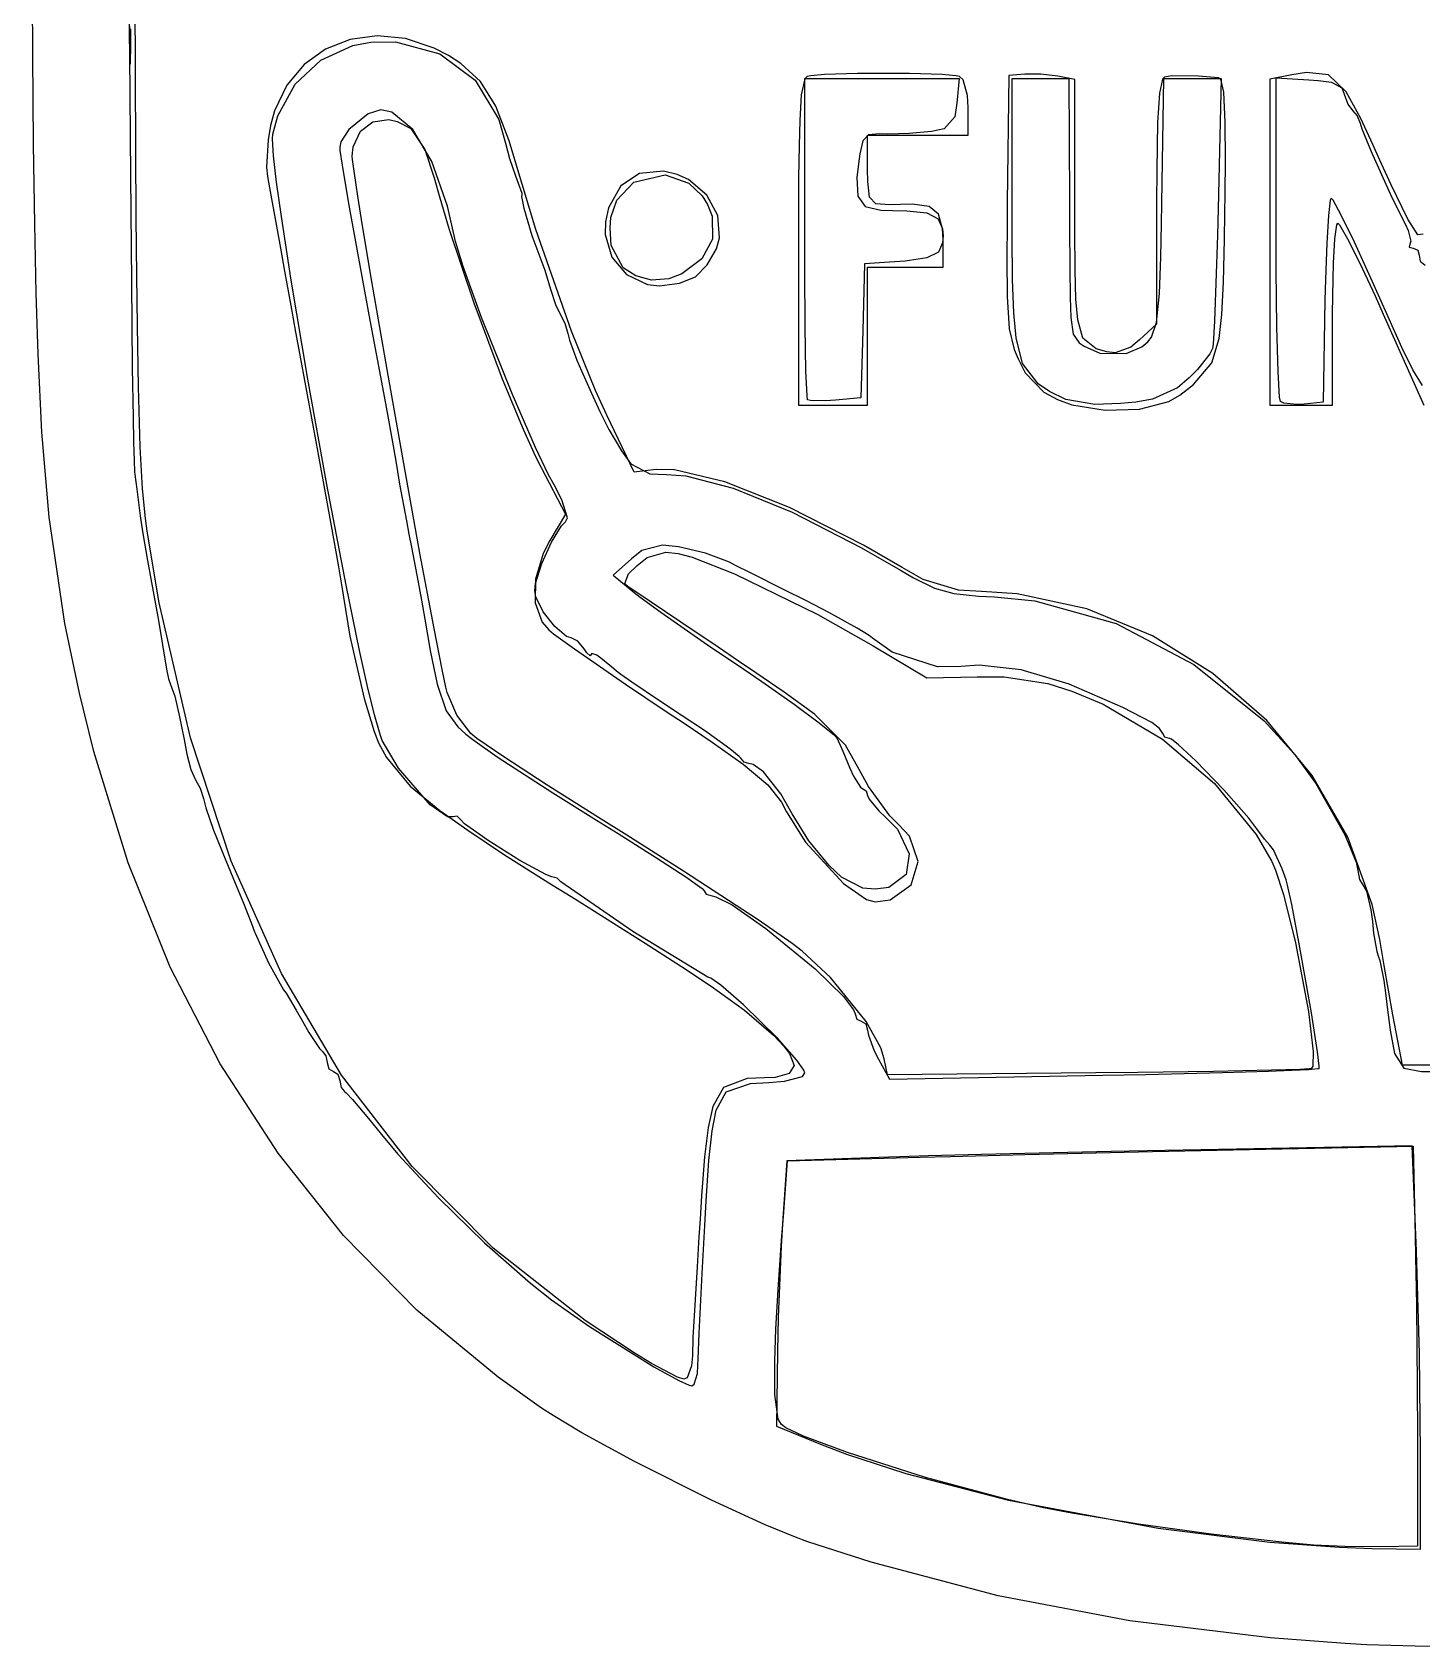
# Model space of a CAD drawing. Extents: x 1 to 469, y 1 to 468.
# Drawn here: x 1.1 to 222.2, y 0.6 to 257.5 of the extents above; entities that cross this region are included whole.
import ezdxf

# ---------------------------------------------------------------- set-up
doc = ezdxf.new("R2010")
doc.units = 0

msp = doc.modelspace()

# ---------------------------------------------------------------- linework, layer by layer
for p, q in [((16.450173, 275.593951), (16.566332, 253.979869)), ((1.157145, 253.870128), (1.077286, 270.066896)), ((17.478643, 250.936507), (17.416656, 264.920842)), ((16.57005, 256.845403), (16.551859, 260.463601)), ((16.709183, 258.000821), (16.68311, 254.949769)), ((55.939619, 256.899461), (51.653175, 256.317428)), ((60.446179, 256.462334), (55.939619, 256.899461)), ((16.589897, 254.270493), (16.57005, 256.845403)), ((16.68311, 254.949769), (16.658008, 253.078511)), ((47.732975, 254.773775), (44.325149, 252.326044)), ((46.985269, 253.015874), (52.09823, 255.351705)), ((51.653175, 256.317428), (47.732975, 254.773775)), ((52.09823, 255.351705), (54.94356, 255.867833)), ((54.94356, 255.867833), (58.868285, 255.908658)), ((58.868285, 255.908658), (65.922927, 254.033477)), ((65.026727, 254.948506), (60.446179, 256.462334)), ((67.299082, 253.769848), (65.026727, 254.948506)), ((1.281384, 239.574188), (1.157145, 253.870128)), ((16.566332, 253.979869), (16.698968, 234.512852)), ((16.611264, 252.766174), (16.589897, 254.270493)), ((16.634014, 252.359747), (16.611264, 252.766174)), ((16.658008, 253.078511), (16.634014, 252.359747)), ((44.325149, 252.326044), (41.575822, 249.031774)), ((42.899323, 249.182806), (46.985269, 253.015874)), ((65.922927, 254.033477), (71.556403, 249.819535)), ((69.250176, 252.510551), (67.299082, 253.769848)), ((72.400406, 249.599028), (69.250176, 252.510551)), ((17.545654, 238.658633), (17.478643, 250.936507)), ((40.148496, 244.141535), (42.899323, 249.182806)), ((71.556403, 249.819535), (75.335004, 243.591254)), ((74.851285, 245.678498), (72.400406, 249.599028)), ((124.009876, 250.032807), (123.451654, 247.475528)), ((124, 224.765901), (124, 250.099235)), ((124, 250.099235), (136.276426, 250.099235)), ((124.400415, 250.422647), (124.009876, 250.032807)), ((124.948748, 250.543635), (124.400415, 250.422647)), ((127.149608, 250.73642), (124.948748, 250.543635)), ((132.383386, 250.903115), (127.149608, 250.73642)), ((140.650679, 250.898137), (132.383386, 250.903115)), ((136.276426, 250.099235), (148.552852, 250.099235)), ((145.885847, 250.725138), (140.650679, 250.898137)), ((148.088294, 250.529701), (145.885847, 250.725138)), ((148.637619, 250.408051), (148.088294, 250.529701)), ((148.552852, 250.099235), (148.17819, 246.170536)), ((149.214887, 249.891791), (148.637619, 250.408051)), ((149.908593, 247.388729), (149.214887, 249.891791)), ((156.5, 250.599235), (156.229108, 230.290678)), ((159, 250.797565), (156.5, 250.599235)), ((157, 229.049575), (157, 250.099235)), ((157, 250.099235), (161.5, 250.099235)), ((161.573438, 250.782599), (159, 250.797565)), ((161.5, 250.099235), (166, 250.099235)), ((164.25, 250.46811), (161.573438, 250.782599)), ((167, 249.940324), (164.25, 250.46811)), ((166, 250.099235), (166.125, 230.599235)), ((167, 229.642224), (167, 249.940324)), ((180.925827, 249.977327), (180.440519, 247.752446)), ((180.808286, 230.201664), (181.116573, 250.099235)), ((181.25, 250.326082), (180.925827, 249.977327)), ((181.116573, 250.099235), (185.68253, 250.099235)), ((182.395737, 250.536316), (181.25, 250.326082)), ((186.68023, 250.487464), (182.395737, 250.536316)), ((185.68253, 250.099235), (190.248487, 250.099235)), ((189.835937, 250.228183), (186.68023, 250.487464)), ((190.248487, 250.099235), (189.771814, 229.349235)), ((190.200277, 249.982806), (189.835937, 250.228183)), ((190.698823, 247.931265), (190.200277, 249.982806)), ((201.493427, 250.663979), (198, 250.008608)), ((198, 250.008608), (198, 224.053921)), ((199, 224.818161), (199, 250.203754)), ((199, 250.203754), (204.240634, 249.901494)), ((203.846002, 251.0376), (201.493427, 250.663979)), ((207.350507, 250.676928), (203.846002, 251.0376)), ((204.240634, 249.901494), (205.709378, 249.798654)), ((205.709378, 249.798654), (207.834114, 249.498205)), ((210.172141, 247.952754), (207.350507, 250.676928)), ((207.834114, 249.498205), (209.455865, 248.61935)), ((41.575822, 249.031774), (39.631124, 244.948506)), ((123.451654, 247.475528), (123.197941, 243.435105)), ((150, 245.492246), (149.908593, 247.388729)), ((180.440519, 247.752446), (180.147124, 243.085915)), ((190.923837, 243.080476), (190.698823, 247.931265)), ((209.455865, 248.61935), (209.856316, 247.599235)), ((209.856316, 247.599235), (210.400492, 246.010453)), ((212.502905, 243.718791), (210.172141, 247.952754)), ((39.631124, 244.948506), (39.006175, 242.62898)), ((39.370034, 241.258146), (40.148496, 244.141535)), ((54.537408, 244.474424), (51.450694, 241.99471)), ((56.564451, 245.094267), (54.537408, 244.474424)), ((58.300361, 244.732755), (56.564451, 245.094267)), ((61.654681, 242.00374), (58.300361, 244.732755)), ((76.966721, 240.166835), (74.851285, 245.678498)), ((148.17819, 246.170536), (147.880206, 243.998441)), ((150, 241.099235), (150, 245.492246)), ((210.400492, 246.010453), (211.182166, 244.999128)), ((211.182166, 244.999128), (211.924781, 244.164084)), ((211.924781, 244.164084), (212.375049, 242.999128)), ((39.006175, 242.62898), (38.627486, 240.356984)), ((51.450694, 241.99471), (50.182045, 240.04709)), ((52.156743, 239.250586), (53.295159, 241.702426)), ((53.295159, 241.702426), (55.276742, 243.22037)), ((55.276742, 243.22037), (57.793407, 243.568417)), ((57.793407, 243.568417), (59.156118, 243.229978)), ((59.156118, 243.229978), (61.310261, 242.119102)), ((61.310261, 242.119102), (63.562889, 238.777015)), ((64.673149, 236.902877), (61.654681, 242.00374)), ((75.335004, 243.591254), (76.393194, 239.823118)), ((123.197941, 243.435105), (123.093042, 239.460763)), ((144.151764, 241.678313), (140.61388, 241.322861)), ((146.166982, 242.087022), (144.151764, 241.678313)), ((147.880206, 243.998441), (146.166982, 242.087022)), ((180.147124, 243.085915), (180.015073, 235.49155)), ((190.937141, 237.086931), (190.923837, 243.080476)), ((212.375049, 242.999128), (212.657953, 242.070509)), ((214.417094, 239.603628), (212.502905, 243.718791)), ((212.657953, 242.070509), (214.123436, 238.457651)), ((1.458295, 226.99512), (1.281384, 239.574188)), ((38.627486, 240.356984), (38.354065, 236.015765)), ((39.320517, 240.524728), (39.370034, 241.258146)), ((39.483325, 237.802051), (39.320517, 240.524728)), ((50.182045, 240.04709), (49.995307, 239.17492)), ((49.995307, 239.17492), (50.039776, 238.65321)), ((52, 237.748206), (52.156743, 239.250586)), ((76.393194, 239.823118), (77.033243, 237.37125)), ((78.012369, 236.632413), (76.966721, 240.166835)), ((123.093042, 239.460763), (123.030634, 234.293821)), ((133.231694, 240.203299), (132.745848, 238.13371)), ((134.143469, 241.119079), (133.231694, 240.203299)), ((134, 235.599235), (134, 241.099235)), ((134, 241.099235), (142, 241.099235)), ((135.904562, 241.3063), (134.143469, 241.119079)), ((137.235914, 241.259593), (135.904562, 241.3063)), ((140.61388, 241.322861), (137.235914, 241.259593)), ((142, 241.099235), (150, 241.099235)), ((215.533929, 237.108437), (214.417094, 239.603628)), ((17.619766, 227.957318), (17.545654, 238.658633)), ((39.961471, 233.592114), (39.483325, 237.802051)), ((50.039776, 238.65321), (50.379071, 236.318751)), ((50.379071, 236.318751), (51.406047, 230.192733)), ((52.038048, 237.210678), (52, 237.748206)), ((52.328902, 234.984445), (52.038048, 237.210678)), ((63.562889, 238.777015), (65.044381, 234.30168)), ((67.140741, 229.793534), (64.673149, 236.902877)), ((77.033243, 237.37125), (77.978314, 234.599235)), ((81.205334, 226.057896), (78.012369, 236.632413)), ((132.530337, 236.533346), (132.301167, 234.369954)), ((132.745848, 238.13371), (132.530337, 236.533346)), ((190.881353, 231.767595), (190.937141, 237.086931)), ((214.123436, 238.457651), (217.447834, 231.158116)), ((217.307829, 233.174555), (215.533929, 237.108437)), ((16.698968, 234.512852), (16.843707, 217.700798)), ((38.354065, 236.015765), (38.49301, 234.481238)), ((38.49301, 234.481238), (38.837764, 232.691507)), ((52.876029, 231.393242), (52.328902, 234.984445)), ((65.044381, 234.30168), (65.941597, 231.099235)), ((77.978314, 234.599235), (78.417606, 233.434391)), ((97.700657, 235.003208), (94.715405, 233.016958)), ((96.814565, 233.587199), (101.788935, 234.770317)), ((101.523532, 235.341684), (97.700657, 235.003208)), ((103.679304, 234.846583), (101.523532, 235.341684)), ((101.788935, 234.770317), (105.555415, 233.449129)), ((105.506003, 234.039858), (103.679304, 234.846583)), ((108.425775, 231.551791), (105.506003, 234.039858)), ((123.030634, 234.293821), (123.003086, 227.790262)), ((132.301167, 234.369954), (132.434595, 231.358762)), ((134.014469, 233.694049), (134, 235.599235)), ((180.015073, 235.49155), (180, 230.444497)), ((38.837764, 232.691507), (39.954069, 226.627033)), ((40.714417, 228.119549), (39.961471, 233.592114)), ((53.643343, 226.640987), (52.876029, 231.393242)), ((78.417606, 233.434391), (78.955846, 231.835953)), ((78.988501, 231.599235), (78.927785, 231.31985)), ((78.927785, 231.31985), (79.296329, 229.441581)), ((78.955846, 231.835953), (78.988501, 231.599235)), ((94.715405, 233.016958), (92.791048, 229.53149)), ((94.078031, 230.719315), (96.814565, 233.587199)), ((105.555415, 233.449129), (107.672598, 231.41895)), ((107.672598, 231.41895), (108.530888, 230.039504)), ((110.155905, 228.295574), (108.425775, 231.551791)), ((132.434595, 231.358762), (133.609256, 229.758003)), ((134.303195, 231.228819), (134.014469, 233.694049)), ((135.322685, 230.150575), (134.303195, 231.228819)), ((190.835937, 228.670438), (190.881353, 231.767595)), ((219.943534, 227.741282), (217.307829, 233.174555)), ((51.406047, 230.192733), (54.613029, 212.474664)), ((65.941597, 231.099235), (67.409415, 226.098333)), ((68.100762, 225.599235), (67.140741, 229.793534)), ((79.296329, 229.441581), (80.572921, 225.10949)), ((92.791048, 229.53149), (92.296478, 227.272974)), ((93.137928, 227.961982), (94.078031, 230.719315)), ((108.530888, 230.039504), (109.254476, 228.168196)), ((133.609256, 229.758003), (136.127797, 229.155246)), ((137.534197, 229.971477), (135.322685, 230.150575)), ((136.127797, 229.155246), (137.9856, 229.099235)), ((139.231105, 230.066657), (137.534197, 229.971477)), ((137.9856, 229.099235), (140.239254, 229.062706)), ((141.089437, 230.129572), (139.231105, 230.066657)), ((140.239254, 229.062706), (143.443782, 228.700162)), ((143.772031, 229.744565), (141.089437, 230.129572)), ((143.443782, 228.700162), (145.217619, 227.795374)), ((145.297803, 228.496967), (143.772031, 229.744565)), ((156.229108, 230.290678), (156.188107, 227.022841)), ((157.006778, 224.955956), (157, 229.049575)), ((166.125, 230.599235), (166.149668, 226.503762)), ((167.001619, 225.837925), (167, 229.642224)), ((180, 230.444497), (180, 211.003737)), ((180.756541, 227.024065), (180.808286, 230.201664)), ((189.771814, 229.349235), (189.667946, 225.151095)), ((190.768103, 224.532567), (190.835937, 228.670438)), ((207.62348, 230.748003), (207.322925, 228.303381)), ((207.774771, 231.074749), (207.62348, 230.748003)), ((208.063326, 230.745617), (207.774771, 231.074749)), ((209.379232, 228.338616), (208.063326, 230.745617)), ((217.447834, 231.158116), (219.541425, 226.989551)), ((1.696173, 215.948964), (1.458295, 226.99512)), ((17.703054, 218.702656), (17.619766, 227.957318)), ((39.954069, 226.627033), (40.588127, 223.099235)), ((42.270406, 218.034655), (40.714417, 228.119549)), ((55.128227, 217.781706), (53.643343, 226.640987)), ((67.409415, 226.098333), (71.32451, 214.422969)), ((86.896392, 209.882777), (81.205334, 226.057896)), ((92.296478, 227.272974), (92.241952, 225.290777)), ((93.015313, 226.349235), (93.137928, 227.961982)), ((93.208199, 223.52523), (93.015313, 226.349235)), ((109.254476, 228.168196), (109.306494, 224.550336)), ((110.442628, 224.748811), (110.155905, 228.295574)), ((123.003086, 227.790262), (123, 223.992246)), ((145.217619, 227.795374), (145.928386, 226.160828)), ((145.933075, 226.169012), (145.297803, 228.496967)), ((145.928386, 226.160828), (146, 225.011298)), ((146, 224.531847), (145.933075, 226.169012)), ((156.188107, 227.022841), (156.141784, 221.514436)), ((166.149668, 226.503762), (166.191193, 219.930531)), ((180.647927, 221.683246), (180.756541, 227.024065)), ((207.322925, 228.303381), (207.052417, 223.914252)), ((208.360998, 224.614127), (208.652827, 226.803287)), ((208.652827, 226.803287), (208.816932, 227.099235)), ((208.816932, 227.099235), (209.112336, 226.803299)), ((209.112336, 226.803299), (210.375408, 224.614226)), ((211.468967, 224.034992), (209.379232, 228.338616)), ((219.541425, 226.989551), (220.036774, 225.925734)), ((221.564937, 225.243038), (219.943534, 227.741282)), ((68.438135, 224.179993), (68.100762, 225.599235)), ((69.669357, 220.174642), (68.438135, 224.179993)), ((80.572921, 225.10949), (81.516708, 222.599235)), ((92.241952, 225.290777), (93.305305, 221.689076)), ((95.111047, 219.968751), (93.208199, 223.52523)), ((109.306494, 224.550336), (107.648131, 221.384812)), ((109.96541, 223.015726), (110.442628, 224.748811)), ((123, 223.992246), (123, 198.099235)), ((124.009145, 219.667824), (124, 224.765901)), ((145.939205, 223.956119), (145.267658, 222.456567)), ((146, 225.011298), (145.939205, 223.956119)), ((146, 220.099235), (146, 224.531847)), ((157.080712, 218.100609), (157.006778, 224.955956)), ((167.036297, 219.604749), (167.001619, 225.837925)), ((189.667946, 225.151095), (189.437642, 217.517454)), ((190.609554, 217.709614), (190.768103, 224.532567)), ((198, 224.053921), (198, 198.099235)), ((199.014574, 219.704157), (199, 224.818161)), ((207.052417, 223.914252), (206.844769, 218.113017)), ((208.140011, 220.691764), (208.360998, 224.614127)), ((210.375408, 224.614226), (212.33659, 220.69202)), ((214.079046, 218.356772), (211.468967, 224.034992)), ((220.036774, 225.925734), (220.444673, 224.194094)), ((220.306983, 223.739551), (220.197468, 223.287327)), ((220.444673, 224.194094), (220.306983, 223.739551)), ((222.41422, 225.306664), (221.564937, 225.243038)), ((40.588127, 223.099235), (41.238597, 219.449967)), ((81.516708, 222.599235), (82.665391, 219.599235)), ((93.305305, 221.689076), (95.655246, 218.899351)), ((107.648131, 221.384812), (104.459179, 219.014818)), ((108.476545, 220.470772), (109.96541, 223.015726)), ((139.99631, 221.05772), (137.5, 220.865777)), ((143.451304, 221.570716), (139.99631, 221.05772)), ((145.267658, 222.456567), (143.451304, 221.570716)), ((156.141784, 221.514436), (156.188486, 215.428128)), ((180.438148, 215.869495), (180.647927, 221.683246)), ((220.197468, 223.287327), (220.833333, 223.099235)), ((220.833333, 223.099235), (221.583854, 222.768766)), ((221.583854, 222.768766), (221.75, 221.974235)), ((221.75, 221.974235), (221.940625, 221.045068)), ((221.940625, 221.045068), (222.75, 220.390901)), ((17.797593, 210.764745), (17.703054, 218.702656)), ((41.238597, 219.449967), (42.218404, 213.982913)), ((72.571512, 212.09203), (69.669357, 220.174642)), ((82.665391, 219.599235), (83.560773, 216.599235)), ((97.11491, 218.686967), (95.111047, 219.968751)), ((95.655246, 218.899351), (98.959833, 217.315667)), ((99.622299, 217.988172), (97.11491, 218.686967)), ((104.459179, 219.014818), (102.346918, 218.235393)), ((104.083839, 217.52816), (106.639677, 218.559408)), ((106.639677, 218.559408), (108.476545, 220.470772)), ((124.076789, 210.55044), (124.009145, 219.667824)), ((133.5, 220.599235), (133.217202, 209.951142)), ((137.5, 220.865777), (133.5, 220.599235)), ((134, 209.099235), (134, 220.099235)), ((134, 220.099235), (140, 220.099235)), ((140, 220.099235), (146, 220.099235)), ((166.191193, 219.930531), (166.250941, 215.228844)), ((167.161164, 214.985379), (167.036297, 219.604749)), ((199.12238, 210.527942), (199.014574, 219.704157)), ((208.016674, 215.511979), (208.140011, 220.691764)), ((212.33659, 220.69202), (214.75799, 215.512442)), ((215.5, 215.165323), (214.079046, 218.356772)), ((2.003313, 206.251764), (1.696173, 215.948964)), ((16.843707, 217.700798), (16.996176, 204.051606)), ((44.928493, 202.265497), (42.270406, 218.034655)), ((57.541931, 203.808894), (55.128227, 217.781706)), ((83.560773, 216.599235), (84.313143, 214.16368)), ((98.959833, 217.315667), (100.866387, 217.099235)), ((102.346918, 218.235393), (99.622299, 217.988172)), ((100.866387, 217.099235), (104.083839, 217.52816)), ((157.278945, 212.808998), (157.080712, 218.100609)), ((179.975632, 211.272076), (180.438148, 215.869495)), ((189.437642, 217.517454), (189.201152, 211.508107)), ((190.354369, 212.556172), (190.609554, 217.709614)), ((206.844769, 218.113017), (206.774771, 214.849235)), ((42.218404, 213.982913), (42.986133, 209.763946)), ((71.32451, 214.422969), (75.863241, 202.333591)), ((84.313143, 214.16368), (85.117987, 212.52075)), ((156.188486, 215.428128), (156.543219, 210.278229)), ((166.250941, 215.228844), (166.36328, 212.056217)), ((167.434147, 211.715703), (167.161164, 214.985379)), ((206.774771, 214.849235), (206.5, 198.599235)), ((208, 212.599235), (208.016674, 215.511979)), ((214.75799, 215.512442), (216.066932, 212.599814)), ((216.813576, 212.191983), (215.5, 215.165323)), ((17.965039, 201.042619), (17.797593, 210.764745)), ((54.613029, 212.474664), (56.981912, 200.099235)), ((77.470553, 199.801905), (72.571512, 212.09203)), ((85.117987, 212.52075), (85.815449, 211.194625)), ((85.815449, 211.194625), (86.309647, 209.52075)), ((157.654033, 208.826583), (157.278945, 212.808998)), ((166.36328, 212.056217), (166.705579, 209.415077)), ((168.248052, 208.764124), (167.434147, 211.715703)), ((180, 211.003737), (177.293049, 208.495019)), ((179.171013, 208.955728), (179.975632, 211.272076)), ((189.201152, 211.508107), (188.987163, 207.851985)), ((189.923195, 208.751187), (190.354369, 212.556172)), ((208, 198.099235), (208, 212.599235)), ((216.066932, 212.599814), (222.5, 198.100394)), ((219.016775, 207.318888), (216.813576, 212.191983)), ((42.986133, 209.763946), (43.663068, 206.075158)), ((86.309647, 209.52075), (86.588077, 208.459037)), ((86.588077, 208.459037), (87.738158, 205.303979)), ((90.727346, 200.450699), (86.896392, 209.882777)), ((124.19799, 203.576375), (124.076789, 210.55044)), ((133.217202, 209.951142), (132.934404, 199.30305)), ((134, 198.099235), (134, 209.099235)), ((156.543219, 210.278229), (157.337765, 206.984448)), ((158.663232, 204.750893), (157.654033, 208.826583)), ((166.705579, 209.415077), (167.66682, 208.048737)), ((170.392306, 207.087583), (168.248052, 208.764124)), ((177.293049, 208.495019), (175.88718, 207.345171)), ((177.638031, 207.380199), (178.595012, 208.201664)), ((178.595012, 208.201664), (179.171013, 208.955728)), ((188.772876, 204.869769), (189.923195, 208.751187)), ((199.315539, 203.467782), (199.12238, 210.527942)), ((2.612031, 193.832845), (2.003313, 206.251764)), ((43.663068, 206.075158), (44.565093, 201.175463)), ((157.337765, 206.984448), (157.935959, 205.511104)), ((157.935959, 205.511104), (159.094656, 203.255135)), ((167.66682, 208.048737), (168.44113, 207.518623)), ((168.44113, 207.518623), (170.933652, 206.388425)), ((172.048643, 206.623162), (170.392306, 207.087583)), ((170.933652, 206.388425), (175.165801, 206.34865)), ((173.383302, 206.451476), (172.048643, 206.623162)), ((175.88718, 207.345171), (173.383302, 206.451476)), ((175.165801, 206.34865), (177.638031, 207.380199)), ((188.480973, 206.311072), (186.49845, 203.813672)), ((188.89757, 207.134174), (188.480973, 206.311072)), ((188.987163, 207.851985), (188.89757, 207.134174)), ((220.785358, 203.728212), (219.016775, 207.318888)), ((16.996176, 204.051606), (17.112971, 196.195873)), ((60.186848, 188.862416), (57.541931, 203.808894)), ((87.738158, 205.303979), (88.468157, 203.599235)), ((88.468157, 203.599235), (90.066764, 200.03986)), ((124.358044, 199.591581), (124.19799, 203.576375)), ((161.118339, 201.523111), (158.663232, 204.750893)), ((159.094656, 203.255135), (162.03807, 200.216291)), ((186.49845, 203.813672), (185.176707, 202.446973)), ((185.88254, 201.417667), (188.772876, 204.869769)), ((199.57062, 199.380071), (199.315539, 203.467782)), ((222.276107, 201.241123), (220.785358, 203.728212)), ((18.247051, 191.475974), (17.965039, 201.042619)), ((44.565093, 201.175463), (45.77192, 194.627725)), ((47.956078, 185.489202), (44.928493, 202.265497)), ((75.863241, 202.333591), (79.184008, 194.306798)), ((92.508827, 196.541263), (90.727346, 200.450699)), ((162.939645, 200.282133), (161.118339, 201.523111)), ((183.32798, 200.864583), (179.330657, 199.062723)), ((185.176707, 202.446973), (183.32798, 200.864583)), ((183.67744, 199.70773), (185.88254, 201.417667)), ((56.981912, 200.099235), (57.41705, 197.799625)), ((57.41705, 197.799625), (58.504662, 191.672281)), ((81.133264, 191.415368), (77.470553, 199.801905)), ((90.066764, 200.03986), (91.369837, 197.099235)), ((123, 198.099235), (128.5, 198.099235)), ((124.448047, 198.984521), (124.358044, 199.591581)), ((124.939152, 198.840796), (124.448047, 198.984521)), ((127.319333, 198.806292), (124.939152, 198.840796)), ((128.915249, 198.919762), (127.319333, 198.806292)), ((128.5, 198.099235), (134, 198.099235)), ((132.934404, 199.30305), (128.915249, 198.919762)), ((162.03807, 200.216291), (164.206851, 199.036903)), ((165.547132, 199.033946), (162.939645, 200.282133)), ((164.206851, 199.036903), (166.497975, 198.189878)), ((170.182023, 198.238652), (165.547132, 199.033946)), ((166.497975, 198.189878), (171.797682, 197.314229)), ((174.236322, 198.367975), (170.182023, 198.238652)), ((176.676707, 198.615456), (174.236322, 198.367975)), ((179.330657, 199.062723), (176.676707, 198.615456)), ((177.260474, 197.502441), (181.934119, 198.721706)), ((181.934119, 198.721706), (183.67744, 199.70773)), ((198, 198.099235), (203, 198.099235)), ((199.71406, 198.718508), (199.57062, 199.380071)), ((200.230871, 198.464718), (199.71406, 198.718508)), ((202.228918, 198.242713), (200.230871, 198.464718)), ((203.46406, 198.301841), (202.228918, 198.242713)), ((203, 198.099235), (208, 198.099235)), ((206.5, 198.599235), (203.46406, 198.301841)), ((17.112971, 196.195873), (17.190973, 192.211643)), ((91.369837, 197.099235), (92.846987, 194.232047)), ((96.849711, 187.483291), (92.508827, 196.541263)), ((171.797682, 197.314229), (177.260474, 197.502441)), ((3.743482, 180.278687), (2.612031, 193.832845)), ((45.77192, 194.627725), (46.514545, 190.599235)), ((79.184008, 194.306798), (81.166296, 189.962098)), ((92.846987, 194.232047), (94.864114, 190.849235)), ((17.190973, 192.211643), (17.268447, 189.303822)), ((18.611429, 184.838058), (18.247051, 191.475974)), ((46.514545, 190.599235), (47.262789, 186.520426)), ((58.504662, 191.672281), (59.023179, 188.599235)), ((83.233694, 187.062674), (81.133264, 191.415368)), ((94.864114, 190.849235), (96.299303, 188.802464)), ((17.268447, 189.303822), (17.344848, 187.535896)), ((17.344848, 187.535896), (17.382475, 187.099235)), ((59.023179, 188.599235), (59.538382, 185.565641)), ((62.774295, 174.573623), (60.186848, 188.862416)), ((81.166296, 189.962098), (82.049593, 188.193925)), ((82.049593, 188.193925), (85.902273, 180.788616)), ((96.299303, 188.802464), (99.341886, 187.198228)), ((100.330495, 187.889653), (96.849711, 187.483291)), ((103.259634, 187.856517), (100.330495, 187.889653)), ((111.30188, 185.94852), (103.259634, 187.856517)), ((17.382475, 187.099235), (17.69044, 184.766422)), ((47.262789, 186.520426), (48.636396, 178.922965)), ((51.02885, 169.502825), (47.956078, 185.489202)), ((59.538382, 185.565641), (60.603623, 179.704703)), ((84.114321, 185.426343), (83.233694, 187.062674)), ((85.360009, 183.077157), (84.114321, 185.426343)), ((99.341886, 187.198228), (101.976336, 187.099235)), ((101.976336, 187.099235), (105.059489, 186.856839)), ((105.059489, 186.856839), (112.621805, 184.929748)), ((121.592181, 181.849356), (111.30188, 185.94852)), ((17.69044, 184.766422), (18.25463, 180.503922)), ((19.074777, 180.089641), (18.611429, 184.838058)), ((86.255092, 180.173977), (85.360009, 183.077157)), ((112.621805, 184.929748), (121.979816, 181.106412)), ((6.260783, 163.396134), (3.743482, 180.278687)), ((18.25463, 180.503922), (18.441367, 179.099235)), ((19.348754, 178.099235), (19.074777, 180.089641)), ((85.902273, 180.788616), (83.451136, 176.606068)), ((85.925147, 179.552973), (86.255092, 180.173977)), ((133.333858, 175.876385), (121.592181, 181.849356)), ((121.979816, 181.106412), (133.054743, 175.419017)), ((18.441367, 179.099235), (18.654812, 177.694547)), ((18.654812, 177.694547), (19.39935, 173.432047)), ((21.281969, 166.653585), (19.348754, 178.099235)), ((48.636396, 178.922965), (49.735099, 172.701285)), ((60.603623, 179.704703), (61.022457, 177.599235)), ((61.022457, 177.599235), (61.439071, 175.533219)), ((83.714946, 176.336837), (85.280432, 178.916241)), ((85.280432, 178.916241), (85.925147, 179.552973)), ((61.439071, 175.533219), (62.489322, 169.938688)), ((82.185997, 172.920307), (83.714946, 176.336837)), ((83.451136, 176.606068), (82.394909, 174.539664)), ((98.095749, 175.02579), (96.409891, 173.666636)), ((101.389547, 175.874767), (98.095749, 175.02579)), ((98.916315, 173.874249), (101.881468, 174.751801)), ((103.909891, 175.599763), (101.389547, 175.874767)), ((101.881468, 174.751801), (103.839027, 174.548711)), ((108.179781, 174.594314), (103.909891, 175.599763)), ((133.054743, 175.419017), (139.211431, 171.886356)), ((139.5, 172.286397), (133.333858, 175.876385)), ((19.39935, 173.432047), (19.838741, 171.099235)), ((49.735099, 172.701285), (50.425626, 168.610074)), ((65.015589, 162.573867), (62.774295, 174.573623)), ((82.394909, 174.539664), (81.163286, 170.447557)), ((81.179118, 169.751604), (82.185997, 172.920307)), ((96.409891, 173.666636), (93.5, 171.054904)), ((95.950285, 171.299032), (97.339027, 172.625002)), ((97.339027, 172.625002), (98.916315, 173.874249)), ((103.839027, 174.548711), (106.06745, 173.965886)), ((106.06745, 173.965886), (112.834467, 171.303634)), ((112, 173.129892), (108.179781, 174.594314)), ((112.882606, 172.680878), (112, 173.129892)), ((115.460904, 171.381268), (112.882606, 172.680878)), ((142.854008, 170.386457), (139.5, 172.286397)), ((19.838741, 171.099235), (21.161243, 163.848673)), ((62.489322, 169.938688), (62.993602, 167.099235)), ((81.023183, 168.599235), (81.179118, 169.751604)), ((81.163286, 170.447557), (81.110047, 166.687989)), ((93.5, 171.054904), (96.834536, 168.327069)), ((95.345047, 169.729969), (95.950285, 171.299032)), ((96, 169.15361), (95.345047, 169.729969)), ((112.834467, 171.303634), (126.085211, 164.834117)), ((120.604569, 168.806942), (115.460904, 171.381268)), ((139.211431, 171.886356), (141.317144, 170.665113)), ((141.317144, 170.665113), (144.66088, 169.00454)), ((148.476079, 168.701683), (142.854008, 170.386457)), ((50.425626, 168.610074), (50.576176, 167.599235)), ((50.576176, 167.599235), (51.593661, 161.356141)), ((53.167989, 159.112469), (51.02885, 169.502825)), ((62.993602, 167.099235), (63.517257, 164.094904)), ((81.194964, 167.645581), (81.023183, 168.599235)), ((82.39233, 165.259777), (81.194964, 167.645581)), ((96.626972, 168.74422), (96, 169.15361)), ((99.571711, 166.776813), (96.626972, 168.74422)), ((96.834536, 168.327069), (97.792629, 167.585208)), ((97.792629, 167.585208), (101.116078, 165.176476)), ((124.296103, 166.96893), (120.604569, 168.806942)), ((127.845913, 165.151318), (124.296103, 166.96893)), ((144.66088, 169.00454), (147.740942, 168.134069)), ((147.740942, 168.134069), (151.629232, 167.750766)), ((152.141626, 168.498063), (148.476079, 168.701683)), ((151.629232, 167.750766), (154.211431, 167.647135)), ((157.815277, 168.097014), (152.141626, 168.498063)), ((154.211431, 167.647135), (160.631586, 167.018314)), ((168.86938, 165.727487), (157.815277, 168.097014)), ((160.631586, 167.018314), (173.542928, 163.375525)), ((26.244774, 145.189703), (21.281969, 166.653585)), ((81.110047, 166.687989), (82.239919, 163.594888)), ((84.221015, 162.892435), (82.39233, 165.259777)), ((104.293549, 163.599116), (99.571711, 166.776813)), ((101.116078, 165.176476), (108.545347, 160.00315)), ((126.085211, 164.834117), (134.905134, 159.854522)), ((132.337613, 162.67084), (127.845913, 165.151318)), ((179.331437, 161.443892), (168.86938, 165.727487)), ((8.582499, 152.294045), (6.260783, 163.396134)), ((21.161243, 163.848673), (22.41277, 156.099235)), ((63.517257, 164.094904), (64.416972, 159.101859)), ((66.295736, 156.057589), (65.015589, 162.573867)), ((82.239919, 163.594888), (83.25, 162.402616)), ((83.25, 162.402616), (84.041369, 161.765981)), ((86.072513, 161.331302), (84.221015, 162.892435)), ((110.219726, 159.596582), (104.293549, 163.599116)), ((134.274296, 161.46359), (132.337613, 162.67084)), ((173.542928, 163.375525), (185.937893, 156.873118)), ((51.593661, 161.356141), (53.86403, 151.470849)), ((84.041369, 161.765981), (87.355655, 159.365183)), ((86.816659, 161.099235), (86.072513, 161.331302)), ((87.88162, 160.585172), (86.816659, 161.099235)), ((87.355655, 159.365183), (95.494474, 153.7516)), ((88.919901, 159.349235), (87.88162, 160.585172)), ((89.318069, 158.732033), (88.919901, 159.349235)), ((108.545347, 160.00315), (114.292214, 156.099235)), ((113.455456, 157.406455), (110.219726, 159.596582)), ((134.796103, 161.066512), (134.274296, 161.46359)), ((137.913368, 158.830648), (134.796103, 161.066512)), ((134.905134, 159.854522), (143.411639, 154.71635)), ((188.960112, 155.457229), (179.331437, 161.443892)), ((54.43929, 153.36838), (53.167989, 159.112469)), ((64.416972, 159.101859), (65.530771, 153.750572)), ((89.877357, 158.220227), (89.318069, 158.732033)), ((89.969591, 158.388661), (89.877357, 158.220227)), ((90.102496, 158.593437), (89.969591, 158.388661)), ((90.936408, 158.327031), (90.102496, 158.593437)), ((91.534704, 157.888661), (90.936408, 158.327031)), ((92.975582, 156.684254), (91.534704, 157.888661)), ((94.284704, 155.599235), (92.975582, 156.684254)), ((116.19735, 155.547023), (113.455456, 157.406455)), ((145.137665, 156.514959), (137.913368, 158.830648)), ((151.765423, 156.760377), (148.826659, 156.569133)), ((158.423185, 156.006397), (151.765423, 156.760377)), ((185.937893, 156.873118), (197.083178, 147.895783)), ((22.41277, 156.099235), (22.765309, 154.599235)), ((22.765309, 154.599235), (23.291805, 153.099235)), ((66.890639, 153.27839), (66.295736, 156.057589)), ((94.712523, 155.277913), (94.284704, 155.599235)), ((96.505448, 154.029759), (94.712523, 155.277913)), ((114.292214, 156.099235), (117.144109, 154.16027)), ((120.727319, 152.443568), (116.19735, 155.547023)), ((117.144109, 154.16027), (122.299138, 150.540152)), ((143.411639, 154.71635), (151.455819, 154.918617)), ((148.826659, 156.569133), (145.137665, 156.514959)), ((151.455819, 154.918617), (155.724183, 154.907533)), ((155.724183, 154.907533), (162.69339, 153.843349)), ((166.063086, 153.754278), (158.423185, 156.006397)), ((197.514069, 147.978499), (188.960112, 155.457229)), ((10.848963, 143.004074), (8.582499, 152.294045)), ((23.291805, 153.099235), (23.748891, 151.809854)), ((23.748891, 151.809854), (24.52814, 148.523093)), ((55.539463, 148.832615), (54.43929, 153.36838)), ((65.530771, 153.750572), (66.948727, 149.484867)), ((67.097, 152.434755), (66.890639, 153.27839)), ((68.661163, 148.788177), (67.097, 152.434755)), ((95.494474, 153.7516), (102.128579, 149.294848)), ((100.909574, 151.068327), (96.505448, 154.029759)), ((125.526768, 148.977537), (120.727319, 152.443568)), ((162.69339, 153.843349), (166.489355, 152.623027)), ((174.615311, 150.024599), (166.063086, 153.754278)), ((166.489355, 152.623027), (171.469547, 150.557309)), ((53.86403, 151.470849), (55.466664, 146.214319)), ((66.948727, 149.484867), (68.811003, 146.931014)), ((104.5, 148.698134), (100.909574, 151.068327)), ((102.128579, 149.294848), (104.80069, 147.512993)), ((122.299138, 150.540152), (126.31641, 147.564567)), ((171.469547, 150.557309), (180.917217, 144.996494)), ((179.211729, 147.612106), (174.615311, 150.024599)), ((24.52814, 148.523093), (25.220611, 144.937273)), ((56.42797, 145.729806), (55.539463, 148.832615)), ((70.856017, 145.868864), (68.661163, 148.788177)), ((68.811003, 146.931014), (70.08638, 145.761693)), ((108.020833, 146.339864), (104.5, 148.698134)), ((104.80069, 147.512993), (109.290928, 144.482051)), ((130.509535, 144.020553), (125.526768, 148.977537)), ((126.31641, 147.564567), (128.708631, 145.594449)), ((180.474695, 146.690853), (179.211729, 147.612106)), ((181, 145.862106), (180.474695, 146.690853)), ((197.083178, 147.895783), (201.958032, 142.599235)), ((204.75197, 139.218702), (197.514069, 147.978499)), ((25.220611, 144.937273), (25.647166, 142.599235)), ((32.706141, 125.567145), (26.244774, 145.189703)), ((55.466664, 146.214319), (56.190029, 144.418351)), ((56.190029, 144.418351), (57.451643, 142.064559)), ((56.780179, 144.785958), (56.42797, 145.729806)), ((59.330987, 140.382114), (56.780179, 144.785958)), ((70.08638, 145.761693), (71.166388, 144.912325)), ((71.839485, 145.105314), (70.856017, 145.868864)), ((71.166388, 144.912325), (75.052536, 142.198907)), ((76.130061, 142.167708), (71.839485, 145.105314)), ((112.104818, 143.43328), (108.020833, 146.339864)), ((109.290928, 144.482051), (114.190255, 141.017171)), ((128.708631, 145.594449), (129.143069, 145.099235)), ((129.143069, 145.099235), (130.041452, 143.085172)), ((132.65983, 140.160318), (130.509535, 144.020553)), ((180.917217, 144.996494), (189.219541, 137.923216)), ((181.303605, 145.323328), (181, 145.862106)), ((182.033547, 145.099235), (181.303605, 145.323328)), ((182.337908, 144.979016), (182.033547, 145.099235)), ((183.494632, 144.094163), (182.337908, 144.979016)), ((186.227902, 141.540296), (183.494632, 144.094163)), ((16.318806, 125.288042), (10.848963, 143.004074)), ((25.647166, 142.599235), (26.289425, 140.16368)), ((57.451643, 142.064559), (61.214089, 137.527896)), ((75.052536, 142.198907), (83.918984, 136.432009)), ((82.840511, 137.791764), (76.130061, 142.167708)), ((113.582682, 142.239103), (112.104818, 143.43328)), ((113.833333, 141.948134), (113.582682, 142.239103)), ((114.350304, 141.348599), (113.833333, 141.948134)), ((115.125147, 141.099235), (114.350304, 141.348599)), ((130.041452, 143.085172), (131.179501, 140.349235)), ((190.694436, 136.921992), (186.227902, 141.540296)), ((201.958032, 142.599235), (205.336581, 137.907543)), ((26.289425, 140.16368), (27.074102, 138.52075)), ((64.372684, 134.536994), (59.330987, 140.382114)), ((114.190255, 141.017171), (118.132427, 137.715106)), ((115.80658, 140.945993), (115.125147, 141.099235)), ((117.425475, 139.792682), (115.80658, 140.945993)), ((120.182037, 136.308751), (117.425475, 139.792682)), ((131.179501, 140.349235), (131.747298, 139.08732)), ((131.747298, 139.08732), (132.847348, 137.35568)), ((134.161642, 137.472129), (132.65983, 140.160318)), ((210.432479, 129.388839), (204.75197, 139.218702)), ((27.074102, 138.52075), (27.808498, 137.194625)), ((27.808498, 137.194625), (28.329867, 135.52075)), ((61.214089, 137.527896), (65.934545, 133.626972)), ((91.15686, 132.508281), (82.840511, 137.791764)), ((83.918984, 136.432009), (90.860682, 132.109506)), ((118.132427, 137.715106), (120.283431, 134.939774)), ((121.996003, 133.099235), (120.182037, 136.308751)), ((132.847348, 137.35568), (133.244111, 137.099235)), ((133.244111, 137.099235), (133.777958, 136.78652)), ((133.777958, 136.78652), (134, 136.034674)), ((137.515454, 132.771403), (134.161642, 137.472129)), ((189.219541, 137.923216), (195.822446, 129.809525)), ((194.646358, 132.420887), (190.694436, 136.921992)), ((205.336581, 137.907543), (209.953591, 129.771707)), ((28.329867, 135.52075), (28.668724, 134.034099)), ((28.668724, 134.034099), (29.940338, 130.499006)), ((67.176315, 132.620818), (64.372684, 134.536994)), ((65.934545, 133.626972), (70.373386, 130.480448)), ((120.283431, 134.939774), (121.085813, 133.415781)), ((134, 136.034674), (134.228106, 135.429387)), ((134.228106, 135.429387), (135.768388, 133.566114)), ((68.059155, 132.635795), (67.176315, 132.620818)), ((68.701512, 132.720997), (68.059155, 132.635795)), ((69.16459, 132.257558), (68.701512, 132.720997)), ((69.86403, 131.539616), (69.16459, 132.257558)), ((73.624025, 128.863245), (69.86403, 131.539616)), ((90.860682, 132.109506), (94.30361, 129.986823)), ((95.662879, 129.692088), (91.15686, 132.508281)), ((121.085813, 133.415781), (124.116161, 128.577124)), ((124.645711, 128.82449), (121.996003, 133.099235)), ((135.768388, 133.566114), (136.890852, 132.537623)), ((136.890852, 132.537623), (138.755263, 130.64146)), ((138.954373, 131.33784), (137.515454, 132.771403)), ((140.681416, 129.557068), (138.954373, 131.33784)), ((195.933575, 130.726894), (194.646358, 132.420887)), ((29.940338, 130.499006), (31.898574, 125.668743)), ((70.373386, 130.480448), (76.086997, 126.705202)), ((78.671822, 125.699048), (73.624025, 128.863245)), ((94.30361, 129.986823), (100.426229, 126.124831)), ((104.722397, 123.975768), (95.662879, 129.692088)), ((124.116161, 128.577124), (130.173559, 122.003019)), ((127.868724, 124.866062), (124.645711, 128.82449)), ((138.755263, 130.64146), (140.635426, 126.76672)), ((142.053474, 125.544711), (140.681416, 129.557068)), ((195.822446, 129.809525), (198.313468, 125.51004)), ((197.143317, 129.07736), (195.933575, 130.726894)), ((198.014977, 128.099235), (197.143317, 129.07736)), ((209.953591, 129.771707), (211.744432, 125.436692)), ((214.314259, 118.69991), (210.432479, 129.388839)), ((76.086997, 126.705202), (83.282186, 122.136668)), ((100.426229, 126.124831), (105.062549, 123.081618)), ((140.635426, 126.76672), (140.145399, 123.427371)), ((198.568214, 127.366643), (198.014977, 128.099235)), ((199.987836, 124.363447), (198.568214, 127.366643)), ((23.034972, 108.728368), (16.318806, 125.288042)), ((31.898574, 125.668743), (33.36554, 122.099235)), ((40.710143, 107.711636), (32.706141, 125.567145)), ((82.775002, 123.44641), (78.671822, 125.699048)), ((83.774729, 123.099235), (82.775002, 123.44641)), ((116.570337, 116.218964), (104.722397, 123.975768)), ((129.821726, 123.025909), (127.868724, 124.866062)), ((140.145399, 123.427371), (137.398812, 121.397748)), ((140.919698, 121.819151), (142.053474, 125.544711)), ((198.313468, 125.51004), (198.899684, 124.158068)), ((198.899684, 124.158068), (200.1612, 120.29109)), ((200.614847, 122.599235), (199.987836, 124.363447)), ((211.744432, 125.436692), (212, 124.064123)), ((212, 124.064123), (212.285352, 122.673569)), ((33.36554, 122.099235), (34.570911, 119.147672)), ((83.282186, 122.136668), (87.5, 119.503491)), ((84.620285, 122.855389), (83.774729, 123.099235)), ((85.166667, 122.269122), (84.620285, 122.855389)), ((96.654545, 114.393464), (85.166667, 122.269122)), ((105.062549, 123.081618), (107.650184, 121.226325)), ((107.650184, 121.226325), (108, 120.859506)), ((108, 120.859506), (108.307861, 120.322564)), ((133.224335, 121.28896), (129.821726, 123.025909)), ((130.173559, 122.003019), (133.851176, 119.461456)), ((135.214816, 121.116062), (133.224335, 121.28896)), ((137.398812, 121.397748), (135.214816, 121.116062)), ((137.60433, 119.445841), (140.919698, 121.819151)), ((200.84106, 121.744281), (200.614847, 122.599235)), ((201.497754, 118.687009), (200.84106, 121.744281)), ((212.285352, 122.673569), (212.971411, 121.527824)), ((212.971411, 121.527824), (213.378744, 120.788692)), ((213.378744, 120.788692), (214.099926, 117.827047)), ((34.570911, 119.147672), (35.962533, 115.663688)), ((87.5, 119.503491), (91.534526, 116.987494)), ((108.307861, 120.322564), (109.048037, 120.099235)), ((109.048037, 120.099235), (109.864264, 119.918316)), ((109.864264, 119.918316), (112.424571, 118.599808)), ((112.424571, 118.599808), (117.799423, 114.874568)), ((133.851176, 119.461456), (135.229875, 119.099235)), ((135.229875, 119.099235), (137.60433, 119.445841)), ((200.1612, 120.29109), (202.083395, 112.598221)), ((202.804293, 111.816942), (201.497754, 118.687009)), ((215.505208, 113.099235), (214.314259, 118.69991)), ((35.962533, 115.663688), (36.46067, 114.35275)), ((91.534526, 116.987494), (98.580761, 112.54612)), ((121.97217, 112.47498), (116.570337, 116.218964)), ((214.099926, 117.827047), (214.32495, 115.969311)), ((214.32495, 115.969311), (214.516517, 114.117882)), ((36.46067, 114.35275), (36.541773, 114.099235)), ((36.541773, 114.099235), (38.662919, 109.415723)), ((108.572574, 107.099235), (96.654545, 114.393464)), ((117.799423, 114.874568), (125.6314, 108.449377)), ((214.516517, 114.117882), (215.011783, 111.198821)), ((216.189547, 108.996305), (215.505208, 113.099235)), ((98.580761, 112.54612), (104.38495, 108.806615)), ((123.58053, 111.257979), (121.97217, 112.47498)), ((128.096748, 107.071454), (123.58053, 111.257979)), ((202.083395, 112.598221), (204.162351, 101.651097)), ((204.61677, 101.428987), (202.804293, 111.816942)), ((215.011783, 111.198821), (215.254482, 110.490722)), ((215.254482, 110.490722), (215.514233, 109.750043)), ((30.993986, 93.330427), (23.034972, 108.728368)), ((38.662919, 109.415723), (41.074578, 105.099235)), ((104.38495, 108.806615), (109.093149, 105.666224)), ((125.6314, 108.449377), (130.172277, 104.039961)), ((215.514233, 109.750043), (216.124643, 106.610985)), ((217.571423, 101.13732), (216.189547, 108.996305)), ((50.300855, 91.548902), (40.710143, 107.711636)), ((109.039141, 106.947393), (108.572574, 107.099235)), ((110.657362, 105.843486), (109.039141, 106.947393)), ((109.093149, 105.666224), (114.41996, 101.854208)), ((114.236367, 102.741189), (110.657362, 105.843486)), ((133.762539, 100.08004), (128.096748, 107.071454)), ((216.124643, 106.610985), (216.400119, 104.599235)), ((41.074578, 105.099235), (41.489057, 104.550016)), ((41.489057, 104.550016), (43.087494, 101.885953)), ((130.172277, 104.039961), (131.77947, 101.939538)), ((216.400119, 104.599235), (216.669987, 102.339655)), ((43.087494, 101.885953), (44.074578, 100.099235)), ((119.587233, 97.456332), (114.236367, 102.741189)), ((114.41996, 101.854208), (119.049583, 97.909396)), ((131.77947, 101.939538), (132, 101.269922)), ((132, 101.269922), (132.29375, 100.443124)), ((132.29375, 100.443124), (133, 100.099235)), ((204.162351, 101.651097), (204.90874, 95.292046)), ((205.58753, 95.247039), (204.61677, 101.428987)), ((216.669987, 102.339655), (217.135747, 98.67057)), ((218.09876, 98.349235), (217.571423, 101.13732)), ((44.074578, 100.099235), (45.075504, 98.325667)), ((45.075504, 98.325667), (46.767408, 95.750406)), ((119.049583, 97.909396), (120.633249, 96.193457)), ((133, 100.099235), (133.70625, 99.682415)), ((133.70625, 99.682415), (134, 98.680274)), ((136.092292, 95.872963), (133.762539, 100.08004)), ((134, 98.680274), (134.138086, 97.876921)), ((134.138086, 97.876921), (135.070508, 95.416575)), ((217.135747, 98.67057), (217.838392, 94.993136)), ((219.141796, 93.099235), (218.09876, 98.349235)), ((46.767408, 95.750406), (47.25, 95.265901)), ((47.25, 95.265901), (47.779688, 94.614339)), ((122.725419, 93.924301), (119.587233, 97.456332)), ((120.633249, 96.193457), (121.552394, 94.970716)), ((135.070508, 95.416575), (135.75, 94.062616)), ((136.640773, 94.144286), (136.092292, 95.872963)), ((204.90874, 95.292046), (204.82648, 92.949431)), ((205.860479, 92.976191), (205.58753, 95.247039)), ((40.192372, 79.099596), (30.993986, 93.330427)), ((47.779688, 94.614339), (48, 93.515901)), ((48, 93.515901), (48.29375, 92.51538)), ((48.29375, 92.51538), (49, 92.099235)), ((122.289957, 93.04511), (121.545963, 91.789177)), ((121.552394, 94.970716), (122.289957, 93.04511)), ((123.839847, 92.329269), (122.725419, 93.924301)), ((135.75, 94.062616), (137.5, 90.863919)), ((137.149566, 91.599235), (136.640773, 94.144286)), ((204.291436, 92.512943), (202.75673, 92.432752)), ((204.180996, 92.450475), (205.62506, 92.563716)), ((204.572836, 92.550187), (204.291436, 92.512943)), ((204.82648, 92.949431), (204.572836, 92.550187)), ((205.62506, 92.563716), (205.846851, 92.612752)), ((205.846851, 92.612752), (205.860479, 92.976191)), ((217.838392, 94.993136), (219.311768, 92.661616)), ((224.116352, 93.099235), (219.141796, 93.099235)), ((219.311768, 92.661616), (222.137283, 92.099824)), ((49, 92.099235), (49.70625, 91.683089)), ((49.70625, 91.683089), (50, 90.682568)), ((50, 90.682568), (50.221776, 89.58413)), ((61.52235, 77.004666), (50.300855, 91.548902)), ((114.840006, 90.99896), (111.058541, 89.550594)), ((111.516454, 88.869117), (115.361622, 90.193607)), ((117.615517, 91.099235), (114.840006, 90.99896)), ((115.361622, 90.193607), (118.283769, 90.363684)), ((119.30371, 91.17472), (117.615517, 91.099235)), ((118.283769, 90.363684), (120.784084, 90.54598)), ((121.545963, 91.789177), (119.30371, 91.17472)), ((120.784084, 90.54598), (123.633739, 91.298259)), ((123.633739, 91.298259), (123.991542, 91.870475)), ((123.991542, 91.870475), (123.839847, 92.329269)), ((170.324783, 91.899556), (137.149566, 91.599235)), ((137.5, 90.863919), (171.449303, 91.514213)), ((177.010881, 91.967034), (170.324783, 91.899556)), ((171.449303, 91.514213), (178.278151, 91.653993)), ((189.023923, 92.127205), (177.010881, 91.967034)), ((178.278151, 91.653993), (190.473418, 91.953969)), ((198.288289, 92.303206), (189.023923, 92.127205)), ((190.473418, 91.953969), (197.784727, 92.179077)), ((197.784727, 92.179077), (201.520524, 92.32076)), ((202.75673, 92.432752), (198.288289, 92.303206)), ((201.520524, 92.32076), (204.180996, 92.450475)), ((222.137283, 92.099824), (224.309017, 92.083922)), ((50.221776, 89.58413), (50.754982, 88.932568)), ((50.754982, 88.932568), (51.011699, 88.732942)), ((51.011699, 88.732942), (52.05852, 87.632519)), ((52.05852, 87.632519), (54.59909, 84.649365)), ((111.058541, 89.550594), (109.383275, 86.524384)), ((109.920509, 85.983286), (111.516454, 88.869117)), ((109.383275, 86.524384), (108.63467, 83.179276)), ((109.250176, 82.667193), (109.920509, 85.983286)), ((54.59909, 84.649365), (56.657262, 82.099235)), ((108.63467, 83.179276), (108.065832, 78.520772)), ((108.758065, 77.931802), (109.250176, 82.667193)), ((56.657262, 82.099235), (59.256286, 78.979246)), ((187.08956, 79.666996), (172.771894, 79.386154)), ((179.359597, 79.361007), (192.150723, 79.631363)), ((220.679121, 80.271556), (187.08956, 79.666996)), ((192.150723, 79.631363), (220.801447, 80.209071)), ((221.33956, 63.525683), (220.679121, 80.271556)), ((220.801447, 80.209071), (221.137601, 65.904153)), ((50.626656, 66.041251), (40.192372, 79.099596)), ((59.256286, 78.979246), (65.712901, 72.019952)), ((108.065832, 78.520772), (107.578343, 72.333483)), ((108.327019, 71.515231), (108.758065, 77.931802)), ((121.171253, 77.893882), (120.501992, 68.746558)), ((120.650469, 69.742934), (121.257788, 77.886634)), ((137.335627, 78.47816), (121.171253, 77.893882)), ((121.257788, 77.886634), (142.378894, 78.470145)), ((139.156516, 78.540815), (137.335627, 78.47816)), ((143.645399, 78.678708), (139.156516, 78.540815)), ((142.378894, 78.470145), (147.206445, 78.599151)), ((152.113856, 78.907861), (143.645399, 78.678708)), ((147.206445, 78.599151), (159.077052, 78.894817)), ((172.771894, 79.386154), (152.113856, 78.907861)), ((159.077052, 78.894817), (179.359597, 79.361007)), ((74.418703, 64.004653), (61.52235, 77.004666)), ((65.712901, 72.019952), (73.061906, 64.866378)), ((107.578343, 72.333483), (107.334346, 68.599235)), ((108.097783, 67.594663), (108.327019, 71.515231)), ((120.320168, 65.239611), (120.650469, 69.742934)), ((107.334346, 68.599235), (107.156477, 65.780859)), ((107.671535, 59.95946), (108.097783, 67.594663)), ((120.501992, 68.746558), (120.229003, 64.250567)), ((62.293363, 54.160769), (50.626656, 66.041251)), ((73.061906, 64.866378), (80.360455, 58.436294)), ((107.156477, 65.780859), (106.859141, 61.044829)), ((120.229003, 64.250567), (119.783771, 53.000683)), ((119.78551, 57.4287), (120.320168, 65.239611)), ((221.137601, 65.904153), (221.205395, 62.673419)), ((89.033986, 52.474587), (74.418703, 64.004653)), ((221.205395, 62.673419), (221.327459, 54.921232)), ((221.805996, 47.192701), (221.33956, 63.525683)), ((106.859141, 61.044829), (106.538573, 55.82668)), ((107.188145, 50.413085), (107.671535, 59.95946)), ((80.360455, 58.436294), (83.69617, 55.779365)), ((119.417524, 51.089246), (119.78551, 57.4287)), ((75.189018, 43.463526), (62.293363, 54.160769)), ((83.69617, 55.779365), (89.757172, 51.513674)), ((106.538573, 55.82668), (106.2132, 49.764602)), ((221.327459, 54.921232), (221.455257, 42.022904)), ((97, 47.237574), (89.033986, 52.474587)), ((89.757172, 51.513674), (100.005646, 45.097607)), ((119.783771, 53.000683), (119.666365, 47.632408)), ((106.2132, 49.764602), (106.111303, 46.849235)), ((107.022406, 46.384487), (107.188145, 50.413085)), ((119.214709, 46.073823), (119.417524, 51.089246)), ((99.622461, 45.671587), (97, 47.237574)), ((106.111303, 46.849235), (105.977919, 45.293291)), ((107, 45.344663), (107.022406, 46.384487)), ((119.666365, 47.632408), (119.5, 35.665582)), ((222, 31.439523), (221.805996, 47.192701)), ((103.751758, 43.497827), (99.622461, 45.671587)), ((100.005646, 45.097607), (103.9401, 42.929423)), ((105.977919, 45.293291), (105.277762, 43.394673)), ((106.405898, 42.355319), (106.923366, 44.084524)), ((106.923366, 44.084524), (107, 45.344663)), ((119.216889, 40.710748), (119.214709, 46.073823)), ((82.096614, 38.560298), (75.189018, 43.463526)), ((104.75, 43.157791), (103.751758, 43.497827)), ((103.9401, 42.929423), (105.58638, 42.197448)), ((105.277762, 43.394673), (104.75, 43.157791)), ((105.58638, 42.197448), (106.0288, 42.099235)), ((106.0288, 42.099235), (106.405898, 42.355319)), ((221.455257, 42.022904), (221.486877, 34.099235)), ((83.952926, 37.356664), (82.096614, 38.560298)), ((119.783857, 36.818096), (119.216889, 40.710748)), ((88.522637, 34.628942), (83.952926, 37.356664)), ((120.305699, 35.936393), (119.783857, 36.818096)), ((96.897391, 30.048311), (88.522637, 34.628942)), ((119.5, 35.665582), (126.5, 32.809661)), ((121.008641, 35.429324), (120.305699, 35.936393)), ((123.821146, 34.082149), (121.008641, 35.429324)), ((130.811715, 31.465246), (123.821146, 34.082149)), ((221.486877, 34.099235), (221.5, 16.599235)), ((126.5, 32.809661), (130.648453, 31.217966)), ((130.648453, 31.217966), (140.090233, 28.141579)), ((143.221257, 27.5253), (130.811715, 31.465246)), ((222, 16.099235), (222, 31.439523)), ((109.158324, 23.901747), (96.897391, 30.048311)), ((140.090233, 28.141579), (156.410663, 23.927558)), ((156.248086, 23.995001), (143.221257, 27.5253)), ((117.722393, 19.990727), (109.158324, 23.901747)), ((162, 22.698734), (156.248086, 23.995001)), ((156.410663, 23.927558), (180.226645, 19.429125)), ((166.511712, 21.838099), (162, 22.698734)), ((177.107383, 20.102124), (166.511712, 21.838099)), ((122.508464, 18.028274), (117.722393, 19.990727)), ((124.5, 17.302933), (122.508464, 18.028274)), ((188.689669, 18.500039), (177.107383, 20.102124)), ((180.226645, 19.429125), (197.986516, 17.205959)), ((199.926913, 17.216043), (188.689669, 18.500039)), ((134.547082, 14.048987), (124.5, 17.302933)), ((197.986516, 17.205959), (209.073374, 16.404836)), ((205, 16.75089), (199.926913, 17.216043)), ((209.940625, 16.521978), (205, 16.75089)), ((209.073374, 16.404836), (214.25, 16.235182)), ((215.5, 16.490358), (209.940625, 16.521978)), ((214.25, 16.235182), (222, 16.099235)), ((221.5, 16.599235), (215.5, 16.490358)), ((154.775536, 8.671953), (134.547082, 14.048987)), ((175.731802, 4.698687), (154.775536, 8.671953)), ((198.074393, 2.004335), (175.731802, 4.698687)), ((209.971345, 1.097736), (198.074393, 2.004335)), ((213.404769, 0.912945), (209.971345, 1.097736)), ((221.144722, 0.666708), (213.404769, 0.912945)), ((234.286369, 0.591388), (221.144722, 0.666708))]:
    msp.add_line(p, q)

doc.saveas('drawing.dxf')
